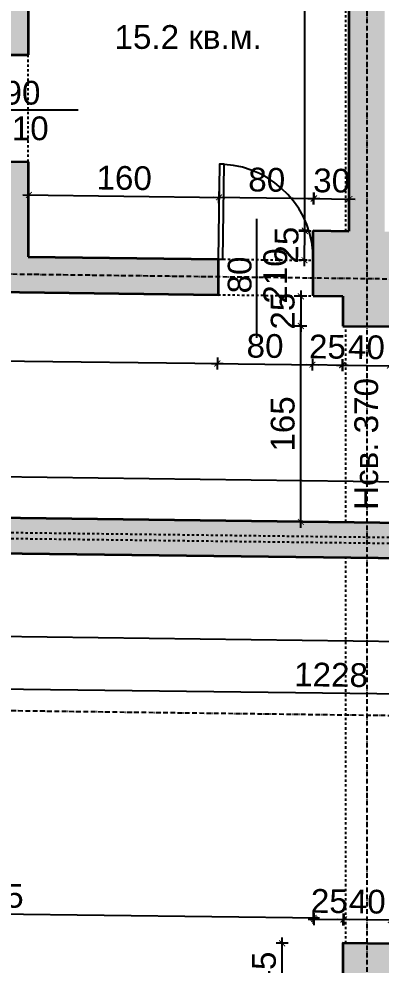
# Model space of a CAD drawing. Header units: inches. Extents: x -72385 to 39588, y -6525 to 66685.
# Drawn here: x -43218 to -42913, y 15812 to 16609 of the extents above; entities that cross this region are included whole.
import ezdxf

# ---------------------------------------------------------------- set-up
doc = ezdxf.new("R2010")
doc.units = ezdxf.units.IN
doc.header["$MEASUREMENT"] = 0
doc.linetypes.add('DashDot', pattern=[0.6, 0.4, -0.1, 0, -0.1])
doc.linetypes.add('Hidden', pattern=[0.4, 0.2, -0.2])
for name, color, linetype, lineweight in [('Врати', 251, 'Continuous', 25), ('Линия на разрез', 252, 'DashDot', 25), ('Надписи Hсв', 252, 'Continuous', 25), ('Надписи врати', 252, 'Continuous', 25), ('Надписи коти вътрешни', 252, 'Continuous', 25), ('Надписи площ', 252, 'Continuous', 25), ('Оси', 252, 'DashDot', 25), ('Пунктир', 253, 'Hidden', 25), ('Разрезни линии', 7, 'Continuous', 35), ('Щрих стени', 254, 'Continuous', 25)]:
    doc.layers.add(name, color=color, linetype=linetype, lineweight=lineweight)
doc.styles.add('Arial Regular', font='arial.ttf')
doc.styles.get("Standard").update_dxf_attribs({"font": 'arial.ttf'})
doc.dimstyles.new('Annotative', dxfattribs={"dimscale": 0, "dimtxt": 20, "dimasz": 5, "dimexe": 5, "dimexo": 5, "dimgap": 5, "dimtad": 1, "dimdec": 0, "dimzin": 0, "dimdsep": 46, "dimtxsty": 'Standard', "dimblk": 'ARCHTICK', "dimcen": 5, "dimdle": 5, "dimadec": 0, "dimazin": 0, "dimtfac": 1, "dimtdec": 0, "dimtofl": 0, "dimtmove": 0, "dimatfit": 3, "dimldrblk": 'ARCHTICK', "dimfxl": 5, "dimfxlon": 1, "dimtolj": 1, "dimtzin": 0, "dimarcsym": 1})

# ---------------------------------------------------------------- blocks, each defined once
blk = doc.blocks.new('_ArchTick')
at = {"color": 0, "linetype": 'ByBlock', "const_width": 0.15}
blk.add_lwpolyline([(-0.5, -0.5), (0.5, 0.5)], dxfattribs=at)
blk = doc.blocks.new('*D4127')
at = {"layer": 'Defpoints', "color": 0, "ltscale": 50, "transparency": 16777216}
for p in [(-43379.84, 16161.14), (-42339.84, 16147.9), (-42340.73, 16077.87)]:
    blk.add_point(p, dxfattribs=at)
at = {"layer": 'Надписи коти вътрешни', "color": 0, "lineweight": -2, "ltscale": 50, "transparency": 16777216}
for p, q in [((-43380.67, 16096.11), (-43380.79, 16086.11)), ((-43385.73, 16091.17), (-42335.73, 16077.81)), ((-42340.67, 16082.87), (-42340.79, 16072.87))]:
    blk.add_line(p, q, dxfattribs=at)
at = {"layer": 'Надписи коти вътрешни', "color": 0, "lineweight": -2, "ltscale": 50, "transparency": 16777216, "xscale": 5, "yscale": 5, "zscale": 5}
for p, rotation in [((-43380.73, 16091.11), 179.2706286525445), ((-42340.73, 16077.87), 359.2706286525445)]:
    blk.add_blockref('_ArchTick', p, dxfattribs=dict(at, rotation=rotation))
at = {"layer": 'Надписи коти вътрешни', "color": 0, "ltscale": 50, "transparency": 16777216, "insert": (-42860.54, 16099.7), "char_height": 20, "attachment_point": 5, "rotation": 359.27063}
blk.add_mtext('\\A1;1040', dxfattribs=at)
blk = doc.blocks.new('*D1067')
at = {"layer": 'Defpoints', "color": 0, "ltscale": 50, "transparency": 16777216}
for p in [(-43567.34, 16163.53), (-42339.84, 16147.9), (-42341.29, 16033.67)]:
    blk.add_point(p, dxfattribs=at)
at = {"layer": 'Надписи коти вътрешни', "color": 0, "lineweight": -2, "ltscale": 50, "transparency": 16777216}
for p, q in [((-43568.73, 16054.3), (-43568.86, 16044.3)), ((-43573.79, 16049.36), (-42336.29, 16033.61)), ((-42341.23, 16038.67), (-42341.36, 16028.67))]:
    blk.add_line(p, q, dxfattribs=at)
at = {"layer": 'Надписи коти вътрешни', "color": 0, "lineweight": -2, "ltscale": 50, "transparency": 16777216, "xscale": 5, "yscale": 5, "zscale": 5}
for p, rotation in [((-43568.79, 16049.3), 179.270628652545), ((-42341.29, 16033.67), 359.270628652545)]:
    blk.add_blockref('_ArchTick', p, dxfattribs=dict(at, rotation=rotation))
at = {"layer": 'Надписи коти вътрешни', "color": 0, "ltscale": 50, "transparency": 16777216, "insert": (-42954.85, 16056.69), "char_height": 20, "attachment_point": 5, "rotation": 359.27063}
blk.add_mtext('\\A1;1228', dxfattribs=at)
blk = doc.blocks.new('*D1117')
at = {"layer": 'Defpoints', "color": 0, "ltscale": 50, "transparency": 16777216}
for p in [(-43049.17, 16459.01), (-43209.84, 16409), (-43049.84, 16406.96)]:
    blk.add_point(p, dxfattribs=at)
at = {"layer": 'Надписи коти вътрешни', "color": 0, "lineweight": -2, "ltscale": 50, "transparency": 16777216}
for p, q in [((-43214.17, 16461.11), (-43044.18, 16458.95)), ((-43209.24, 16456.05), (-43209.11, 16466.05)), ((-43049.24, 16454.01), (-43049.11, 16464.01))]:
    blk.add_line(p, q, dxfattribs=at)
at = {"layer": 'Надписи коти вътрешни', "color": 0, "lineweight": -2, "ltscale": 50, "transparency": 16777216, "xscale": 5, "yscale": 5, "zscale": 5}
for p, rotation in [((-43209.17, 16461.05), 179.2706286525463), ((-43049.17, 16459.01), 359.2706286525463)]:
    blk.add_blockref('_ArchTick', p, dxfattribs=dict(at, rotation=rotation))
at = {"layer": 'Надписи коти вътрешни', "color": 0, "ltscale": 50, "transparency": 16777216, "insert": (-43128.98, 16475.24), "char_height": 20, "attachment_point": 5, "rotation": 359.27063}
blk.add_mtext('\\A1;160', dxfattribs=at)
blk = doc.blocks.new('*D1118')
at = {"layer": 'Defpoints', "color": 0, "ltscale": 50, "transparency": 16777216}
for p in [(-42969.17, 16458), (-43049.84, 16406.96), (-42969.84, 16405.94)]:
    blk.add_point(p, dxfattribs=at)
at = {"layer": 'Надписи коти вътрешни', "color": 0, "lineweight": -2, "ltscale": 50, "transparency": 16777216}
for p, q in [((-43049.24, 16454.01), (-43049.11, 16464.01)), ((-42969.24, 16453), (-42969.11, 16463)), ((-43054.17, 16459.08), (-42964.18, 16457.93))]:
    blk.add_line(p, q, dxfattribs=at)
at = {"layer": 'Надписи коти вътрешни', "color": 0, "lineweight": -2, "ltscale": 50, "transparency": 16777216, "xscale": 5, "yscale": 5, "zscale": 5}
for p, rotation in [((-43049.17, 16459.01), 179.2706286525489), ((-42969.17, 16458), 359.2706286525489)]:
    blk.add_blockref('_ArchTick', p, dxfattribs=dict(at, rotation=rotation))
at = {"layer": 'Надписи коти вътрешни', "color": 0, "ltscale": 50, "transparency": 16777216, "insert": (-43008.98, 16473.72), "char_height": 20, "attachment_point": 5, "rotation": 359.27063}
blk.add_mtext('\\A1;80', dxfattribs=at)
blk = doc.blocks.new('*D1119')
at = {"layer": 'Defpoints', "color": 0, "ltscale": 50, "transparency": 16777216}
for p in [(-42939.49, 16457.62), (-42969.84, 16430.94), (-42939.84, 16430.56)]:
    blk.add_point(p, dxfattribs=at)
at = {"layer": 'Надписи коти вътрешни', "color": 0, "lineweight": -2, "ltscale": 50, "transparency": 16777216}
for p, q in [((-42969.56, 16453), (-42969.43, 16463)), ((-42939.56, 16452.62), (-42939.43, 16462.62)), ((-42974.49, 16458.06), (-42934.49, 16457.55))]:
    blk.add_line(p, q, dxfattribs=at)
at = {"layer": 'Надписи коти вътрешни', "color": 0, "lineweight": -2, "ltscale": 50, "transparency": 16777216, "xscale": 5, "yscale": 5, "zscale": 5}
for p, rotation in [((-42969.49, 16458), 179.2706286525391), ((-42939.49, 16457.62), 359.2706286525391)]:
    blk.add_blockref('_ArchTick', p, dxfattribs=dict(at, rotation=rotation))
at = {"layer": 'Надписи коти вътрешни', "color": 0, "ltscale": 50, "transparency": 16777216, "insert": (-42954.3, 16473.03), "char_height": 20, "attachment_point": 5, "rotation": 359.27063}
blk.add_mtext('\\A1;30', dxfattribs=at)
blk = doc.blocks.new('*D1120')
at = {"layer": 'Defpoints', "color": 0, "ltscale": 50, "transparency": 16777216}
for p in [(-42976.91, 16431.03), (-42969.53, 16430.94), (-42969.85, 16405.94)]:
    blk.add_point(p, dxfattribs=at)
at = {"layer": 'Надписи коти вътрешни', "color": 0, "lineweight": -2, "ltscale": 50, "transparency": 16777216}
for p, q in [((-42974.53, 16431), (-42981.9, 16431.1)), ((-42977.29, 16401.04), (-42976.84, 16436.03)), ((-42974.85, 16406), (-42982.22, 16406.1))]:
    blk.add_line(p, q, dxfattribs=at)
at = {"layer": 'Надписи коти вътрешни', "color": 0, "lineweight": -2, "ltscale": 50, "transparency": 16777216, "xscale": 5, "yscale": 5, "zscale": 5}
for p, rotation in [((-42976.91, 16431.03), 89.27062865253829), ((-42977.22, 16406.04), 269.2706286525383)]:
    blk.add_blockref('_ArchTick', p, dxfattribs=dict(at, rotation=rotation))
at = {"layer": 'Надписи коти вътрешни', "color": 0, "ltscale": 50, "transparency": 16777216, "insert": (-42992.27, 16418.73), "char_height": 20, "attachment_point": 5, "rotation": 89.27063}
blk.add_mtext('\\A1;25', dxfattribs=at)
blk = doc.blocks.new('*D1121')
at = {"layer": 'Defpoints', "color": 0, "ltscale": 50, "transparency": 16777216}
for p in [(-42976.86, 16938.13), (-42942.34, 16938.13), (-42942.34, 16430.59)]:
    blk.add_point(p, dxfattribs=at)
at = {"layer": 'Надписи коти вътрешни', "color": 0, "lineweight": -2, "ltscale": 50, "transparency": 16777216}
for p, q in [((-42976.86, 16425.59), (-42976.86, 16943.13)), ((-42971.86, 16938.13), (-42981.86, 16938.13)), ((-42971.86, 16430.59), (-42981.86, 16430.59))]:
    blk.add_line(p, q, dxfattribs=at)
at = {"layer": 'Надписи коти вътрешни', "color": 0, "lineweight": -2, "ltscale": 50, "transparency": 16777216, "xscale": 5, "yscale": 5, "zscale": 5}
for p, rotation in [((-42976.86, 16938.13), 90), ((-42976.86, 16430.59), 270)]:
    blk.add_blockref('_ArchTick', p, dxfattribs=dict(at, rotation=rotation))
at = {"layer": 'Надписи коти вътрешни', "color": 0, "ltscale": 50, "transparency": 16777216, "insert": (-42992.07, 16684.36), "char_height": 20, "attachment_point": 5, "rotation": 90}
blk.add_mtext('\\A1;508', dxfattribs=at)
blk = doc.blocks.new('*D1168')
at = {"layer": 'Defpoints', "color": 0, "ltscale": 50, "transparency": 16777216}
for p in [(-42944.84, 16375.62), (-42980.24, 16350.62), (-42944.84, 16350.62)]:
    blk.add_point(p, dxfattribs=at)
at = {"layer": 'Надписи коти вътрешни', "color": 0, "lineweight": -2, "ltscale": 50, "transparency": 16777216}
for p, q in [((-42980.24, 16380.62), (-42980.24, 16345.62)), ((-42975.24, 16375.62), (-42985.24, 16375.62)), ((-42975.24, 16350.62), (-42985.24, 16350.62))]:
    blk.add_line(p, q, dxfattribs=at)
at = {"layer": 'Надписи коти вътрешни', "color": 0, "lineweight": -2, "ltscale": 50, "transparency": 16777216, "xscale": 5, "yscale": 5, "zscale": 5}
for p, rotation in [((-42980.24, 16375.62), 90), ((-42980.24, 16350.62), 270)]:
    blk.add_blockref('_ArchTick', p, dxfattribs=dict(at, rotation=rotation))
at = {"layer": 'Надписи коти вътрешни', "color": 0, "ltscale": 50, "transparency": 16777216, "insert": (-42995.45, 16363.12), "char_height": 20, "attachment_point": 5, "rotation": 90}
blk.add_mtext('\\A1;25', dxfattribs=at)
blk = doc.blocks.new('*D1169')
at = {"layer": 'Defpoints', "color": 0, "ltscale": 50, "transparency": 16777216}
for p in [(-42980.24, 16350.59), (-42942.34, 16350.59), (-42942.34, 16185.57)]:
    blk.add_point(p, dxfattribs=at)
at = {"layer": 'Надписи коти вътрешни', "color": 0, "lineweight": -2, "ltscale": 50, "transparency": 16777216}
for p, q in [((-42975.24, 16350.59), (-42985.24, 16350.59)), ((-42980.24, 16180.57), (-42980.24, 16355.59)), ((-42975.24, 16185.57), (-42985.24, 16185.57))]:
    blk.add_line(p, q, dxfattribs=at)
at = {"layer": 'Надписи коти вътрешни', "color": 0, "lineweight": -2, "ltscale": 50, "transparency": 16777216, "xscale": 5, "yscale": 5, "zscale": 5}
for p, rotation in [((-42980.24, 16350.59), 90), ((-42980.24, 16185.57), 270)]:
    blk.add_blockref('_ArchTick', p, dxfattribs=dict(at, rotation=rotation))
at = {"layer": 'Надписи коти вътрешни', "color": 0, "ltscale": 50, "transparency": 16777216, "insert": (-42995.45, 16268.08), "char_height": 20, "attachment_point": 5, "rotation": 90}
blk.add_mtext('\\A1;165', dxfattribs=at)
blk = doc.blocks.new('*D1181')
at = {"layer": 'Defpoints', "color": 0, "ltscale": 50, "transparency": 16777216}
for p in [(-43504.84, 16382.75), (-43049.84, 16376.96), (-43050.57, 16319.04)]:
    blk.add_point(p, dxfattribs=at)
at = {"layer": 'Надписи коти вътрешни', "color": 0, "lineweight": -2, "ltscale": 50, "transparency": 16777216}
for p, q in [((-43510.57, 16324.9), (-43045.58, 16318.98)), ((-43505.51, 16329.83), (-43505.64, 16319.83)), ((-43050.51, 16324.04), (-43050.64, 16314.04))]:
    blk.add_line(p, q, dxfattribs=at)
at = {"layer": 'Надписи коти вътрешни', "color": 0, "lineweight": -2, "ltscale": 50, "transparency": 16777216, "xscale": 5, "yscale": 5, "zscale": 5}
for p, rotation in [((-43505.57, 16324.83), 179.2706286525471), ((-43050.57, 16319.04), 359.2706286525471)]:
    blk.add_blockref('_ArchTick', p, dxfattribs=dict(at, rotation=rotation))
at = {"layer": 'Надписи коти вътрешни', "color": 0, "ltscale": 50, "transparency": 16777216, "insert": (-43277.88, 16337.11), "char_height": 20, "attachment_point": 5, "rotation": 359.27063}
blk.add_mtext('\\A1;455', dxfattribs=at)
blk = doc.blocks.new('*D1182')
at = {"layer": 'Defpoints', "color": 0, "ltscale": 50, "transparency": 16777216}
for p in [(-43049.84, 16376.96), (-42969.84, 16375.94), (-42970.57, 16318.02)]:
    blk.add_point(p, dxfattribs=at)
at = {"layer": 'Надписи коти вътрешни', "color": 0, "lineweight": -2, "ltscale": 50, "transparency": 16777216}
for p, q in [((-43055.57, 16319.1), (-42965.58, 16317.96)), ((-43050.51, 16324.04), (-43050.64, 16314.04)), ((-42970.51, 16323.02), (-42970.64, 16313.02))]:
    blk.add_line(p, q, dxfattribs=at)
at = {"layer": 'Надписи коти вътрешни', "color": 0, "lineweight": -2, "ltscale": 50, "transparency": 16777216, "xscale": 5, "yscale": 5, "zscale": 5}
for p, rotation in [((-43050.57, 16319.04), 179.2706286525463), ((-42970.57, 16318.02), 359.2706286525462)]:
    blk.add_blockref('_ArchTick', p, dxfattribs=dict(at, rotation=rotation))
at = {"layer": 'Надписи коти вътрешни', "color": 0, "ltscale": 50, "transparency": 16777216, "insert": (-43010.38, 16333.74), "char_height": 20, "attachment_point": 5, "rotation": 359.27063}
blk.add_mtext('\\A1;80', dxfattribs=at)
blk = doc.blocks.new('*D1183')
at = {"layer": 'Defpoints', "color": 0, "ltscale": 50, "transparency": 16777216}
for p in [(-42969.84, 16375.94), (-42944.84, 16375.62), (-42945.57, 16317.7)]:
    blk.add_point(p, dxfattribs=at)
at = {"layer": 'Надписи коти вътрешни', "color": 0, "lineweight": -2, "ltscale": 50, "transparency": 16777216}
for p, q in [((-42975.57, 16318.09), (-42940.58, 16317.64)), ((-42970.51, 16323.02), (-42970.64, 16313.02)), ((-42945.51, 16322.7), (-42945.64, 16312.7))]:
    blk.add_line(p, q, dxfattribs=at)
at = {"layer": 'Надписи коти вътрешни', "color": 0, "lineweight": -2, "ltscale": 50, "transparency": 16777216, "xscale": 5, "yscale": 5, "zscale": 5}
for p, rotation in [((-42970.57, 16318.02), 179.2706286525456), ((-42945.57, 16317.7), 359.2706286525456)]:
    blk.add_blockref('_ArchTick', p, dxfattribs=dict(at, rotation=rotation))
at = {"layer": 'Надписи коти вътрешни', "color": 0, "ltscale": 50, "transparency": 16777216, "insert": (-42957.88, 16333.07), "char_height": 20, "attachment_point": 5, "rotation": 359.27063}
blk.add_mtext('\\A1;25', dxfattribs=at)
blk = doc.blocks.new('*D1184')
at = {"layer": 'Defpoints', "color": 0, "ltscale": 50, "transparency": 16777216}
for p in [(-42944.84, 16350.62), (-42904.84, 16350.11), (-42905.26, 16317.19)]:
    blk.add_point(p, dxfattribs=at)
at = {"layer": 'Надписи коти вътрешни', "color": 0, "lineweight": -2, "ltscale": 50, "transparency": 16777216}
for p, q in [((-42950.26, 16317.76), (-42900.26, 16317.13)), ((-42945.19, 16322.7), (-42945.32, 16312.7)), ((-42905.19, 16322.19), (-42905.32, 16312.19))]:
    blk.add_line(p, q, dxfattribs=at)
at = {"layer": 'Надписи коти вътрешни', "color": 0, "lineweight": -2, "ltscale": 50, "transparency": 16777216, "xscale": 5, "yscale": 5, "zscale": 5}
for p, rotation in [((-42945.26, 16317.7), 179.2706286525463), ((-42905.26, 16317.19), 359.2706286525462)]:
    blk.add_blockref('_ArchTick', p, dxfattribs=dict(at, rotation=rotation))
at = {"layer": 'Надписи коти вътрешни', "color": 0, "ltscale": 50, "transparency": 16777216, "insert": (-42925.06, 16332.66), "char_height": 20, "attachment_point": 5, "rotation": 359.27063}
blk.add_mtext('\\A1;40', dxfattribs=at)
blk = doc.blocks.new('*D1201')
at = {"layer": 'Defpoints', "color": 0, "ltscale": 50, "transparency": 16777216}
for p in [(-42339.4, 16212.42), (-43379.84, 16191.14), (-42339.84, 16177.9)]:
    blk.add_point(p, dxfattribs=at)
at = {"layer": 'Надписи коти вътрешни', "color": 0, "lineweight": -2, "ltscale": 50, "transparency": 16777216}
for p, q in [((-43379.46, 16220.66), (-43379.33, 16230.66)), ((-43384.4, 16225.73), (-42334.4, 16212.36)), ((-42339.46, 16207.42), (-42339.33, 16217.42))]:
    blk.add_line(p, q, dxfattribs=at)
at = {"layer": 'Надписи коти вътрешни', "color": 0, "lineweight": -2, "ltscale": 50, "transparency": 16777216, "xscale": 5, "yscale": 5, "zscale": 5}
for p, rotation in [((-43379.4, 16225.66), 179.2706286525472), ((-42339.4, 16212.42), 359.2706286525473)]:
    blk.add_blockref('_ArchTick', p, dxfattribs=dict(at, rotation=rotation))
at = {"layer": 'Надписи коти вътрешни', "color": 0, "ltscale": 50, "transparency": 16777216, "insert": (-42859.2, 16234.25), "char_height": 20, "attachment_point": 5, "rotation": 359.27063}
blk.add_mtext('\\A1;1040', dxfattribs=at)
blk = doc.blocks.new('*D1574')
at = {"layer": 'Defpoints', "color": 0, "ltscale": 50, "transparency": 16777216}
for p in [(-42969.57, 15851.96), (-43504.84, 15837.71), (-42969.84, 15830.89)]:
    blk.add_point(p, dxfattribs=at)
at = {"layer": 'Надписи коти вътрешни', "color": 0, "lineweight": -2, "ltscale": 50, "transparency": 16777216}
for p, q in [((-43504.63, 15853.77), (-43504.51, 15863.77)), ((-43509.57, 15858.83), (-42964.57, 15851.89)), ((-42969.63, 15846.96), (-42969.51, 15856.96))]:
    blk.add_line(p, q, dxfattribs=at)
at = {"layer": 'Надписи коти вътрешни', "color": 0, "lineweight": -2, "ltscale": 50, "transparency": 16777216, "xscale": 5, "yscale": 5, "zscale": 5}
for p, rotation in [((-43504.57, 15858.77), 179.2706286525474), ((-42969.57, 15851.96), 359.2706286525474)]:
    blk.add_blockref('_ArchTick', p, dxfattribs=dict(at, rotation=rotation))
at = {"layer": 'Надписи коти вътрешни', "color": 0, "ltscale": 50, "transparency": 16777216, "insert": (-43236.88, 15870.58), "char_height": 20, "attachment_point": 5, "rotation": 359.27063}
blk.add_mtext('\\A1;535', dxfattribs=at)
blk = doc.blocks.new('*D1575')
at = {"layer": 'Defpoints', "color": 0, "ltscale": 50, "transparency": 16777216}
for p in [(-42944.01, 15850.65), (-42969.84, 15785.89), (-42944.84, 15785.57)]:
    blk.add_point(p, dxfattribs=at)
at = {"layer": 'Надписи коти вътрешни', "color": 0, "lineweight": -2, "ltscale": 50, "transparency": 16777216}
for p, q in [((-42969.07, 15845.96), (-42968.95, 15855.96)), ((-42944.07, 15845.65), (-42943.95, 15855.64)), ((-42974.01, 15851.03), (-42939.01, 15850.58))]:
    blk.add_line(p, q, dxfattribs=at)
at = {"layer": 'Надписи коти вътрешни', "color": 0, "lineweight": -2, "ltscale": 50, "transparency": 16777216, "xscale": 5, "yscale": 5, "zscale": 5}
for p, rotation in [((-42969.01, 15850.96), 179.2706286525377), ((-42944.01, 15850.65), 359.2706286525377)]:
    blk.add_blockref('_ArchTick', p, dxfattribs=dict(at, rotation=rotation))
at = {"layer": 'Надписи коти вътрешни', "color": 0, "ltscale": 50, "transparency": 16777216, "insert": (-42956.32, 15866.01), "char_height": 20, "attachment_point": 5, "rotation": 359.27063}
blk.add_mtext('\\A1;25', dxfattribs=at)
blk = doc.blocks.new('*D1576')
at = {"layer": 'Defpoints', "color": 0, "ltscale": 50, "transparency": 16777216}
for p in [(-42944.58, 15850.65), (-42944.84, 15830.58), (-42904.84, 15830.07)]:
    blk.add_point(p, dxfattribs=at)
at = {"layer": 'Надписи коти вътрешни', "color": 0, "lineweight": -2, "ltscale": 50, "transparency": 16777216}
for p, q in [((-42944.65, 15845.65), (-42944.52, 15855.65)), ((-42904.65, 15845.14), (-42904.52, 15855.14)), ((-42899.58, 15850.08), (-42949.58, 15850.72))]:
    blk.add_line(p, q, dxfattribs=at)
at = {"layer": 'Надписи коти вътрешни', "color": 0, "lineweight": -2, "ltscale": 50, "transparency": 16777216, "xscale": 5, "yscale": 5, "zscale": 5}
for p, rotation in [((-42944.58, 15850.65), 179.2706286525463), ((-42904.58, 15850.14), 359.2706286525462)]:
    blk.add_blockref('_ArchTick', p, dxfattribs=dict(at, rotation=rotation))
at = {"layer": 'Надписи коти вътрешни', "color": 0, "ltscale": 50, "transparency": 16777216, "insert": (-42924.39, 15865.61), "char_height": 20, "attachment_point": 5, "rotation": 359.27063}
blk.add_mtext('\\A1;40', dxfattribs=at)
blk = doc.blocks.new('*D4526')
at = {"layer": 'Defpoints', "color": 0, "ltscale": 50, "transparency": 16777216}
for p in [(-42996.06, 15830.58), (-42944.84, 15830.58), (-42944.84, 15785.57)]:
    blk.add_point(p, dxfattribs=at)
at = {"layer": 'Надписи коти вътрешни', "color": 0, "lineweight": -2, "ltscale": 50, "transparency": 16777216}
for p, q in [((-42991.06, 15830.58), (-43001.06, 15830.58)), ((-42996.06, 15780.57), (-42996.06, 15835.58)), ((-42991.06, 15785.57), (-43001.06, 15785.57))]:
    blk.add_line(p, q, dxfattribs=at)
at = {"layer": 'Надписи коти вътрешни', "color": 0, "lineweight": -2, "ltscale": 50, "transparency": 16777216, "xscale": 5, "yscale": 5, "zscale": 5}
for p, rotation in [((-42996.06, 15830.58), 90), ((-42996.06, 15785.57), 270)]:
    blk.add_blockref('_ArchTick', p, dxfattribs=dict(at, rotation=rotation))
at = {"layer": 'Надписи коти вътрешни', "color": 0, "ltscale": 50, "transparency": 16777216, "insert": (-43011.24, 15808.07), "char_height": 20, "attachment_point": 5, "rotation": 90}
blk.add_mtext('\\A1;45', dxfattribs=at)

msp = doc.modelspace()

# ---------------------------------------------------------------- hatches: boundary and pattern name
at = {"layer": 'Щрих стени', "ltscale": 10}
h = msp.add_hatch(color=256, dxfattribs=at)
h.dxf.hatch_style = 1
h.paths.add_polyline_path([(-44734.84, 16428.41), (-44734.84, 16453.41), (-44774.84, 16453.92), (-44774.84, 16428.92), (-45319.84, 16435.86), (-45319.84, 16453.36), (-45372.34, 16454.03), (-45372.34, 16436.53), (-45449.84, 16437.51), (-45449.84, 16407.51), (-45369.84, 16406.49), (-45369.84, 16391.49), (-45339.84, 16391.11), (-45339.84, 16406.11), (-44774.84, 16398.92), (-44774.84, 16373.92), (-44734.84, 16373.41), (-44734.84, 16398.41), (-44174.84, 16391.28), (-44174.84, 16366.28), (-44134.84, 16365.77), (-44134.84, 16390.77), (-43924.84, 16388.1), (-43924.84, 16418.1), (-44134.84, 16420.77), (-44134.84, 16445.77), (-44139.84, 16445.84), (-44139.84, 16953.38), (-44137.34, 16953.35), (-44137.34, 17023.35), (-44172.34, 17023.8), (-44172.34, 16953.79), (-44169.84, 16953.76), (-44169.84, 16446.22), (-44199.84, 16446.6), (-44199.84, 16421.6)])
h.paths.add_polyline_path([(-45037.34, 17034.81), (-45072.34, 17035.26), (-45072.34, 17000.25), (-45037.34, 16999.81)])
h.paths.add_polyline_path([(-44737.34, 17030.99), (-44772.34, 17031.44), (-44772.34, 16961.43), (-44737.34, 16960.99)])
h.paths.add_polyline_path([(-44437.34, 17027.17), (-44472.34, 17027.62), (-44472.34, 16992.61), (-44437.34, 16992.17)])
h.paths.add_polyline_path([(-43837.34, 17019.53), (-43872.34, 17019.98), (-43872.34, 16984.98), (-43837.34, 16984.53)])
h.paths.add_polyline_path([(-43507.34, 17015.33), (-43572.34, 17016.16), (-43572.34, 16946.15), (-43507.34, 16945.33)])
h.paths.add_polyline_path([(-43207.34, 17011.51), (-43242.34, 17011.96), (-43242.34, 16976.96), (-43224.84, 16976.73), (-43224.84, 16579.2), (-43209.84, 16579.01), (-43209.84, 16976.54), (-43207.34, 16976.51)])
h.paths.add_polyline_path([(-43049.84, 16406.96), (-43209.84, 16409), (-43209.84, 16489), (-43224.84, 16489.19), (-43224.84, 16409.19), (-43504.84, 16412.75), (-43504.84, 16437.75), (-43574.84, 16438.65), (-43574.84, 16413.64), (-43774.84, 16416.19), (-43774.84, 16386.19), (-43574.84, 16383.64), (-43574.84, 16358.64), (-43504.84, 16357.75), (-43504.84, 16382.75), (-43049.84, 16376.96)])
h.paths.add_polyline_path([(-42684.84, 16402.31), (-42904.84, 16405.11), (-42904.84, 16430.12), (-42909.84, 16430.18), (-42909.84, 16937.72), (-42907.34, 16937.69), (-42907.34, 17007.69), (-42942.34, 17008.14), (-42942.34, 16938.13), (-42939.84, 16938.1), (-42939.84, 16430.56), (-42969.84, 16430.94), (-42969.84, 16375.94), (-42944.84, 16375.62), (-42944.84, 16350.62), (-42904.84, 16350.11), (-42904.84, 16375.11), (-42684.84, 16372.31)])
h = msp.add_hatch(color=256, dxfattribs=at)
h.dxf.hatch_style = 1
h.paths.add_polyline_path([(-41112.34, 16207.28), (-41142.34, 16207.66), (-41142.34, 16192.66), (-42089.84, 16204.72), (-42089.84, 16174.72), (-41739.84, 16170.26), (-41739.84, 15815.24), (-41744.84, 15815.3), (-41744.84, 15770.3), (-41769.84, 15770.61), (-41769.84, 15735.61), (-41744.84, 15735.29), (-41739.84, 15735.23), (-41739.84, 15227.69), (-41742.34, 15227.72), (-41742.34, 15157.71), (-41707.34, 15157.27), (-41707.34, 15227.27), (-41709.84, 15227.31), (-41709.84, 15734.85), (-41704.84, 15734.78), (-41704.84, 15814.79), (-41709.84, 15814.85), (-41709.84, 16169.88), (-41142.34, 16162.66), (-41142.34, 16105.15), (-41197.34, 16105.85), (-41197.34, 16025.85), (-41142.34, 16025.15), (-41142.34, 15807.63), (-41144.84, 15807.66), (-41144.84, 15727.65), (-41142.34, 15727.62), (-41142.34, 15680.12), (-41112.34, 15679.74), (-41112.34, 15754.74), (-41087.34, 15754.42), (-41087.34, 15804.43), (-41112.34, 15804.75)])
h.paths.add_polyline_path([(-42304.84, 15822.43), (-42309.84, 15822.49), (-42309.84, 16177.52), (-42179.84, 16175.87), (-42179.84, 16205.87), (-42339.84, 16207.91), (-42339.84, 16177.9), (-43379.84, 16191.14), (-43379.84, 16161.14), (-42339.84, 16147.9), (-42339.84, 15822.87), (-42344.84, 15822.94), (-42344.84, 15742.93), (-42339.84, 15742.87), (-42339.84, 15235.33), (-42342.34, 15235.36), (-42342.34, 15165.35), (-42307.34, 15164.91), (-42307.34, 15234.91), (-42309.84, 15234.94), (-42309.84, 15742.49), (-42304.84, 15742.42)])
h.paths.add_polyline_path([(-42904.84, 15830.07), (-42944.84, 15830.58), (-42944.84, 15785.57), (-42969.84, 15785.89), (-42969.84, 15750.89), (-42944.84, 15750.57), (-42944.84, 15750.57), (-42904.84, 15750.06)], flags=17)
h.paths.add_polyline_path([(-43207.34, 15211.37), (-43242.34, 15211.81), (-43242.34, 15176.81), (-43207.34, 15176.36)], flags=17)
h.paths.add_polyline_path([(-42907.34, 15242.55), (-42942.34, 15243), (-42942.34, 15172.99), (-42907.34, 15172.55)], flags=17)
h.paths.add_polyline_path([(-42607.34, 15203.73), (-42642.34, 15204.17), (-42642.34, 15169.17), (-42607.34, 15168.73)], flags=17)
h.paths.add_polyline_path([(-42007.34, 15196.09), (-42042.34, 15196.54), (-42042.34, 15161.53), (-42007.34, 15161.09)], flags=17)
h.paths.add_polyline_path([(-41407.34, 15188.45), (-41442.34, 15188.9), (-41442.34, 15153.9), (-41407.34, 15153.45)])

# ---------------------------------------------------------------- linework, layer by layer
at = {"layer": 'Врати', "ltscale": 50}
msp.add_lwpolyline([(-43049.84, 16406.96), (-43045.84, 16406.91), (-43044.82, 16486.9), (-43048.82, 16486.95)], close=True, dxfattribs=at)
msp.add_arc((-43049.84, 16406.96), 80, 359.27063, 86.40464, dxfattribs=at)
at = {"layer": 'Линия на разрез', "ltscale": 10}
msp.add_lwpolyline([(-52477.21, 16144.44), (-41314.83, 16002.34), (-41314.83, 15502.3), (-40082.38, 15486.61)], dxfattribs=at)
at = {"layer": 'Надписи врати', "ltscale": 50}
for p, q in [((-43267.81, 16532.64), (-43167.81, 16532.64)), ((-43017.31, 16340.79), (-43017.31, 16440.79))]:
    msp.add_line(p, q, dxfattribs=at)
at = {"layer": 'Оси', "ltscale": 10}
for p, q in [((-42924.84, 17390.45), (-42924.84, 14790.24)), ((-39839.84, 16351.09), (-52699.84, 16514.81))]:
    msp.add_line(p, q, dxfattribs=at)
at = {"layer": 'Пунктир', "ltscale": 10}
for p, q in [((-42942.34, 16430.59), (-42942.34, 16938.13)), ((-43209.84, 16489), (-43209.84, 16579.01)), ((-43049.84, 16406.96), (-42969.84, 16405.94)), ((-43049.84, 16376.96), (-42969.84, 16375.94)), ((-42942.34, 16185.57), (-42942.34, 16350.59)), ((-45339.84, 16216.09), (-42339.84, 16177.9)), ((-45339.84, 16203.59), (-42339.84, 16165.4)), ((-45339.84, 16198.59), (-42339.84, 16160.4)), ((-45339.84, 16186.09), (-42339.84, 16147.9)), ((-42942.34, 15830.54), (-42942.34, 16155.57))]:
    msp.add_line(p, q, dxfattribs=at)
at = {"layer": 'Разрезни линии', "ltscale": 50}
for p, q in [((-43209.84, 16976.54), (-43209.84, 16579.01)), ((-42939.84, 16938.1), (-42939.84, 16430.56)), ((-43224.84, 16579.2), (-43209.84, 16579.01)), ((-43224.84, 16489.19), (-43209.84, 16489)), ((-43209.84, 16489), (-43209.84, 16409)), ((-42969.84, 16375.94), (-42969.84, 16430.94)), ((-42969.84, 16430.94), (-42939.84, 16430.56)), ((-43209.84, 16409), (-43049.84, 16406.96)), ((-43049.84, 16406.96), (-43049.84, 16376.96)), ((-43504.84, 16382.75), (-43049.84, 16376.96)), ((-42969.84, 16375.94), (-42944.84, 16375.62)), ((-42944.84, 16375.62), (-42944.84, 16350.62)), ((-42944.84, 16350.62), (-42904.84, 16350.11)), ((-43379.84, 16191.14), (-42339.84, 16177.9)), ((-43379.84, 16161.14), (-42339.84, 16147.9))]:
    msp.add_line(p, q, dxfattribs=at)
msp.add_lwpolyline([(-42944.84, 15750.57), (-42904.84, 15750.06), (-42904.84, 15830.07), (-42944.84, 15830.58), (-42944.84, 15785.57)], dxfattribs=at)

# ---------------------------------------------------------------- texts
at = {"layer": 'Надписи Hсв', "ltscale": 100, "insert": (-42935.25, 16195.67), "char_height": 20, "width": 180.4891, "attachment_point": 1, "rotation": 90, "style": 'Arial Regular'}
msp.add_mtext('\\pxt8;Hсв. 370', dxfattribs=at)
at = {"layer": 'Надписи врати', "ltscale": 100, "char_height": 20, "width": 180.4891, "attachment_point": 1, "style": 'Arial Regular'}
for s, insert in [('90', (-43230.53, 16557.16)), ('210', (-43239.15, 16527.16))]:
    msp.add_mtext(s, dxfattribs=dict(at, insert=insert))
at = {"layer": 'Надписи врати', "ltscale": 100, "char_height": 20, "width": 180.4891, "attachment_point": 1, "rotation": 90, "style": 'Arial Regular'}
for s, insert in [('210', (-43011.83, 16369.45)), ('80', (-43041.83, 16378.07))]:
    msp.add_mtext(s, dxfattribs=dict(at, insert=insert))
at = {"layer": 'Надписи площ', "ltscale": 100, "insert": (-43137.13, 16604.1), "char_height": 20, "width": 180.4891, "attachment_point": 1, "style": 'Arial Regular'}
msp.add_mtext('15.2 кв.м.', dxfattribs=at)

# ---------------------------------------------------------------- dimensions: what is measured, and where the dimension line sits
at = {"layer": 'Надписи коти вътрешни', "ltscale": 50}
for base, p1, p2, picture, middle in [((-42976.86, 16938.13), (-42942.34, 16430.59), (-42942.34, 16938.13), '*D1121', (-42992.07, 16684.36)), ((-42980.24, 16350.59), (-42942.34, 16185.57), (-42942.34, 16350.59), '*D1169', (-42995.45, 16268.08)), ((-42996.06, 15830.58), (-42944.84, 15785.57), (-42944.84, 15830.58), '*D4526', (-43011.24, 15808.07))]:
    dim = msp.add_linear_dim(base=base, p1=p1, p2=p2, angle=90, dimstyle='Annotative', override={"dimscale": 0, "dimtix": 0, "dimtofl": 0, "dimtmove": 0, "dimatfit": 3}, dxfattribs=at)
    dim.commit()
    dim.dimension.update_dxf_attribs({"geometry": picture, "text_midpoint": middle})
for p1, p2, distance, picture, middle in [((-43209.84, 16409), (-43049.84, 16406.96), 52.06, '*D1117', (-43128.98, 16475.24)), ((-43049.84, 16406.96), (-42969.84, 16405.94), 52.06, '*D1118', (-43008.98, 16473.72)), ((-43504.84, 16382.75), (-43049.84, 16376.96), -57.92, '*D1181', (-43277.88, 16337.11)), ((-43049.84, 16376.96), (-42969.84, 16375.94), -57.92, '*D1182', (-43010.38, 16333.74)), ((-42944.84, 16350.62), (-42904.84, 16350.11), -32.92, '*D1184', (-42925.06, 16332.66)), ((-43379.84, 16191.14), (-42339.84, 16177.9), 34.52, '*D1201', (-42859.2, 16234.25)), ((-43567.34, 16163.53), (-42339.84, 16147.9), -114.24, '*D1067', (-42954.85, 16056.69)), ((-43379.84, 16161.14), (-42339.84, 16147.9), -70.04, '*D4127', (-42860.54, 16099.7)), ((-43504.84, 15837.71), (-42969.84, 15830.89), 21.06, '*D1574', (-43236.88, 15870.58)), ((-42904.84, 15830.07), (-42944.84, 15830.58), -20.08, '*D1576', (-42924.39, 15865.61))]:
    dim = msp.add_aligned_dim(p1=p1, p2=p2, distance=distance, dimstyle='Annotative', override={"dimscale": 0, "dimtix": 0, "dimtofl": 0, "dimtmove": 0, "dimatfit": 3}, dxfattribs=at)
    dim.commit()
    dim.dimension.update_dxf_attribs({"geometry": picture, "text_midpoint": middle})
for base, p1, p2, angle, picture, middle, dimtype in [((-42939.49, 16457.62), (-42969.84, 16430.94), (-42939.84, 16430.56), 359.27063, '*D1119', (-42954.49, 16457.81), 129), ((-42976.91, 16431.03), (-42969.85, 16405.94), (-42969.53, 16430.94), 89.27063, '*D1120', (-42977.06, 16418.53), 129), ((-42980.24, 16350.62), (-42944.84, 16375.62), (-42944.84, 16350.62), 90, '*D1168', (-42980.24, 16363.12), 128), ((-42945.57, 16317.7), (-42969.84, 16375.94), (-42944.84, 16375.62), 359.27063, '*D1183', (-42958.07, 16317.86), 129), ((-42944.01, 15850.65), (-42969.84, 15785.89), (-42944.84, 15785.57), 359.27063, '*D1575', (-42956.51, 15850.8), 129)]:
    dim = msp.add_linear_dim(base=base, p1=p1, p2=p2, angle=angle, dimstyle='Annotative', override={"dimscale": 0, "dimtix": 0, "dimtofl": 0, "dimtmove": 0, "dimatfit": 3}, dxfattribs=at)
    dim.commit()
    dim.dimension.update_dxf_attribs({"geometry": picture, "text_midpoint": middle, "dimtype": dimtype})

doc.saveas('drawing.dxf')
